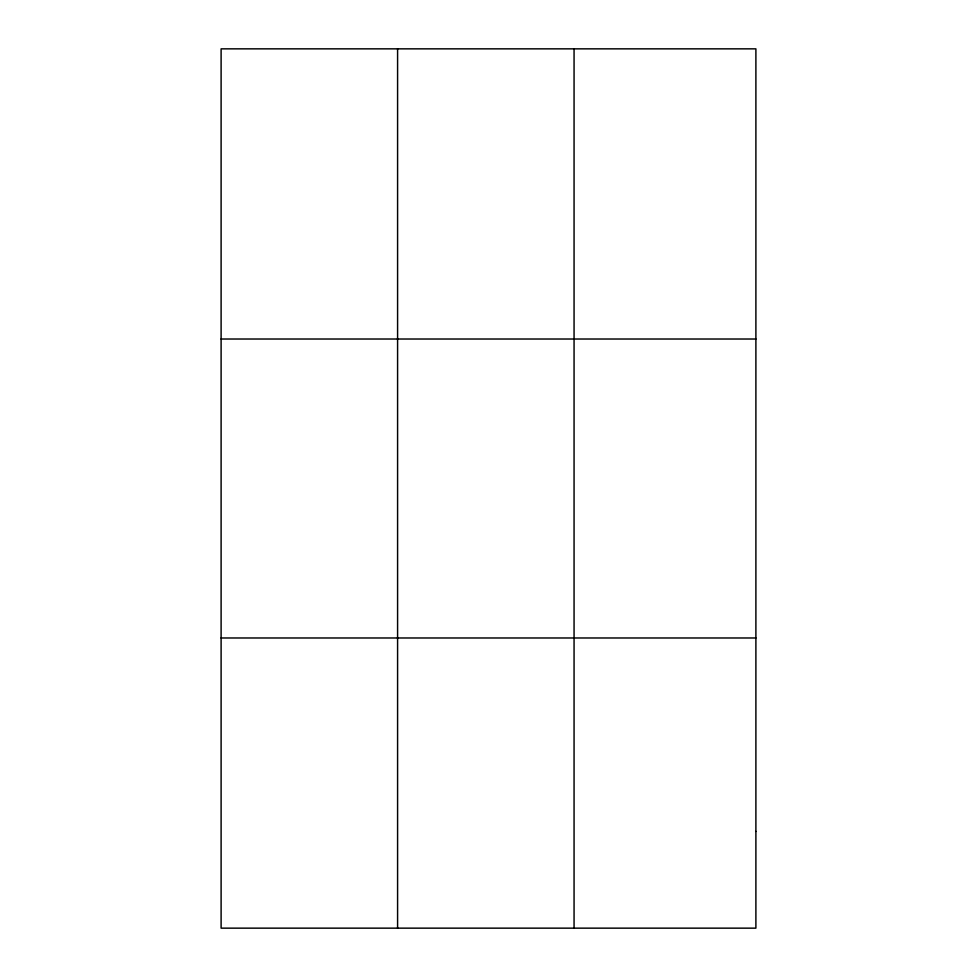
<?xml version="1.0" encoding="UTF-8"?>
<svg xmlns="http://www.w3.org/2000/svg" width="977" height="977" viewBox="0 0 977 977"><rect width="100%" height="100%" fill="white"/><g stroke="black" fill="none" stroke-linecap="round" stroke-linejoin="round"><path stroke-width="1.47" d="M397.59 48.85L397.59 928.15M574.061 48.85L574.061 928.15M221.107 339.019L755.893 339.019M221.107 637.981L755.893 637.981M755.893 831.427L755.893 928.15L221.107 928.15L221.107 48.85L755.893 48.85L755.893 831.427"/></g></svg>
